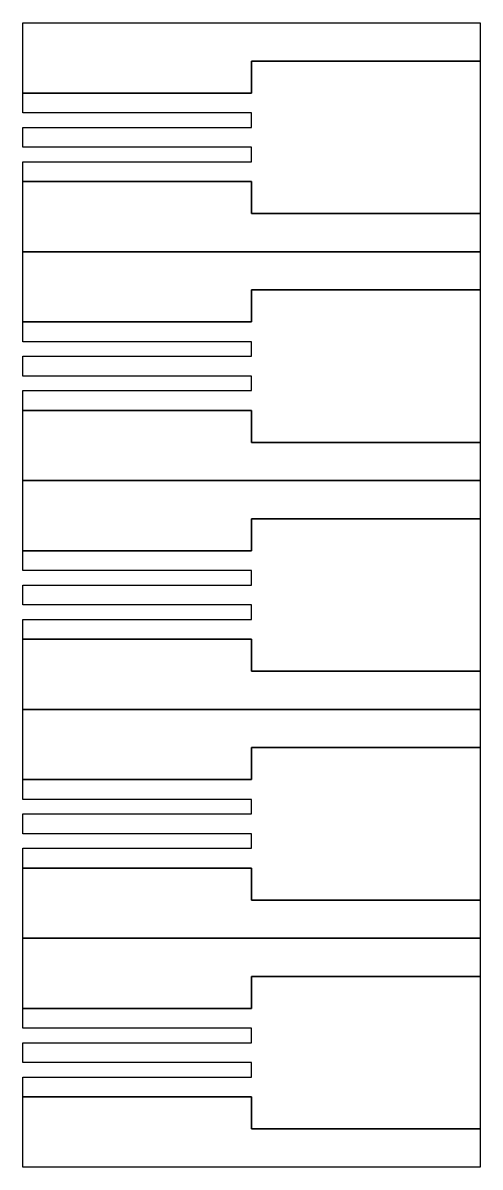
# Model space of a CAD drawing. Header units: millimetres. Extents: x -30 to 0, y -60 to 15.
import ezdxf

# ---------------------------------------------------------------- set-up
doc = ezdxf.new("R2010")
doc.units = ezdxf.units.MM
doc.layers.get('0').update_dxf_attribs({"linetype": 'CONTINUOUS'})

msp = doc.modelspace()

# ---------------------------------------------------------------- linework, layer by layer
for points in [[(0, 12.5), (-15, 12.5), (-15, 10.4), (-30, 10.4), (-30, 15), (0, 15)], [(-30, 8.15), (-15, 8.15), (-15, 9.1), (-30, 9.1), (-30, 10.4), (-15, 10.4), (-15, 12.5), (0, 12.5), (0, 2.5), (-15, 2.5), (-15, 4.6), (-30, 4.6), (-30, 5.9), (-15, 5.9), (-15, 6.85), (-30, 6.85)], [(-30, 4.6), (-15, 4.6), (-15, 2.5), (0, 2.5), (0, 0), (-30, 0)], [(0, -2.5), (-15, -2.5), (-15, -4.6), (-30, -4.6), (-30, 0), (0, 0)], [(-30, -6.85), (-15, -6.85), (-15, -5.9), (-30, -5.9), (-30, -4.6), (-15, -4.6), (-15, -2.5), (0, -2.5), (0, -12.5), (-15, -12.5), (-15, -10.4), (-30, -10.4), (-30, -9.1), (-15, -9.1), (-15, -8.15), (-30, -8.15)], [(-30, -10.4), (-15, -10.4), (-15, -12.5), (0, -12.5), (0, -15), (-30, -15)], [(0, -17.5), (-15, -17.5), (-15, -19.6), (-30, -19.6), (-30, -15), (0, -15)], [(-30, -21.85), (-15, -21.85), (-15, -20.9), (-30, -20.9), (-30, -19.6), (-15, -19.6), (-15, -17.5), (0, -17.5), (0, -27.5), (-15, -27.5), (-15, -25.4), (-30, -25.4), (-30, -24.1), (-15, -24.1), (-15, -23.15), (-30, -23.15)], [(-30, -25.4), (-15, -25.4), (-15, -27.5), (0, -27.5), (0, -30), (-30, -30)], [(0, -32.5), (-15, -32.5), (-15, -34.6), (-30, -34.6), (-30, -30), (0, -30)], [(-30, -36.85), (-15, -36.85), (-15, -35.9), (-30, -35.9), (-30, -34.6), (-15, -34.6), (-15, -32.5), (0, -32.5), (0, -42.5), (-15, -42.5), (-15, -40.4), (-30, -40.4), (-30, -39.1), (-15, -39.1), (-15, -38.15), (-30, -38.15)], [(-30, -40.4), (-15, -40.4), (-15, -42.5), (0, -42.5), (0, -45), (-30, -45)], [(0, -47.5), (-15, -47.5), (-15, -49.6), (-30, -49.6), (-30, -45), (0, -45)], [(-30, -51.85), (-15, -51.85), (-15, -50.9), (-30, -50.9), (-30, -49.6), (-15, -49.6), (-15, -47.5), (0, -47.5), (0, -57.5), (-15, -57.5), (-15, -55.4), (-30, -55.4), (-30, -54.1), (-15, -54.1), (-15, -53.15), (-30, -53.15)], [(-30, -55.4), (-15, -55.4), (-15, -57.5), (0, -57.5), (0, -60), (-30, -60)]]:
    msp.add_lwpolyline(points, close=True)

doc.saveas('drawing.dxf')
